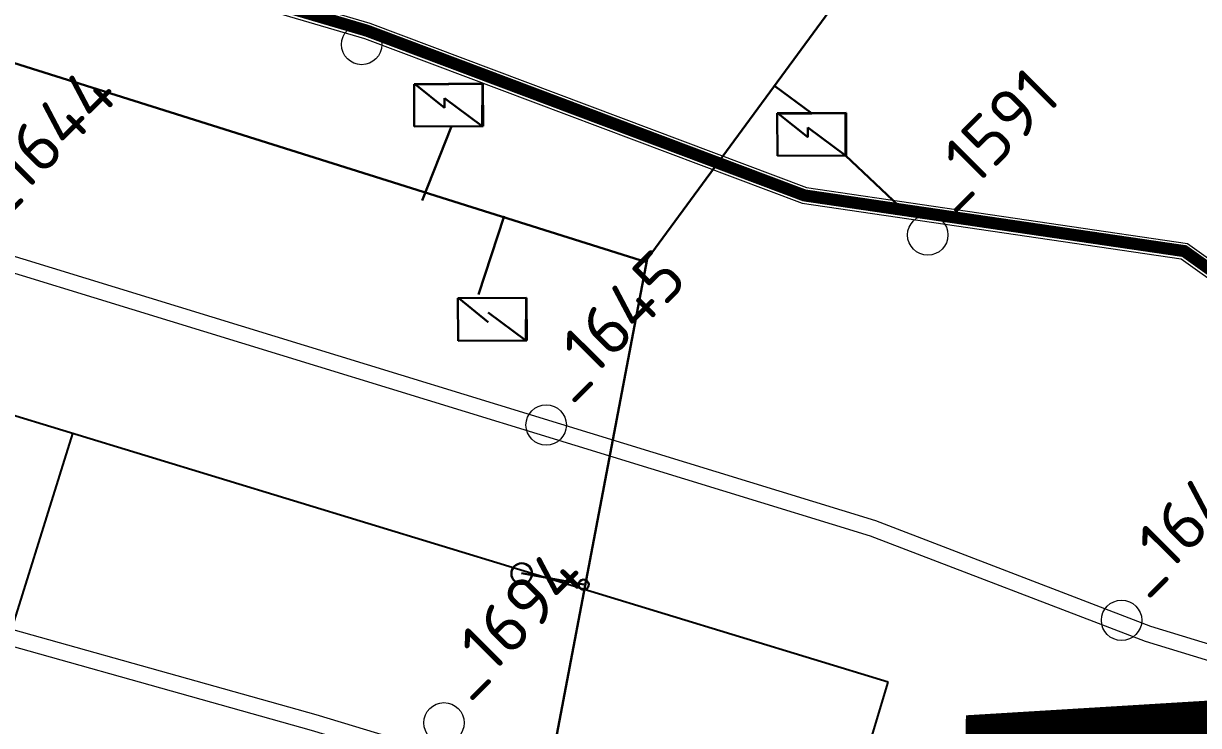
# Model space of a CAD drawing. Header units: millimetres. Extents: x 519 to 9564855, y -810 to 5021775.
# Drawn here: x 9535476.7 to 9535767.7, y 4998457.5 to 4998631.5 of the extents above; entities that cross this region are included whole.
import ezdxf

# ---------------------------------------------------------------- set-up
doc = ezdxf.new("R2010")
doc.units = ezdxf.units.MM
doc.header["$LTSCALE"] = 2
doc.header["$MEASUREMENT"] = 0
for name, color, linetype in [('OLD WELLS(dr.bfr2000)', 24, 'Continuous'), ('ROAD_GROUND', 9, 'Continuous'), ('Сущ. Нефтепровод', 3, 'НЕФТЬ')]:
    doc.layers.add(name, color=color, linetype=linetype)
for name, color, linetype, lineweight in [('Электро', 1, 'Continuous', 30), ('Электроснаб', 1, 'Continuous', 18), ('Электроснабжене', 1, 'Continuous', 18)]:
    doc.layers.add(name, color=color, linetype=linetype, lineweight=lineweight)
doc.styles.add('Elect', font='isocpeur.ttf')
doc.linetypes.add('НЕФТЬ', pattern='A,20,-1.5,[1,MG,S=1,R=0,X=0,Y=-1.3],-3.5', length=25)

msp = doc.modelspace()

# ---------------------------------------------------------------- linework, layer by layer
at = {"color": 4, "linetype": 'ByBlock', "lineweight": 0, "ltscale": 25, "const_width": 4.999999999999997}
msp.add_lwpolyline([(9535712.491455924, 4998459.130725076), (9535712.49145593, 4998419.130725078), (9535772.491455927, 4998419.130725089), (9535772.491455926, 4998457.28032523), (9535710.025775248, 4998457.550903566)], dxfattribs=at)
at = {"layer": 'OLD WELLS(dr.bfr2000)', "lineweight": 0}
for centre in [(9535560.399999188, 4998626.300002652), (9535700.599999197, 4998579.100002673), (9535606.099999204, 4998532.00000266), (9535748.599999208, 4998483.600002684), (9535580.799999213, 4998458.200002656)]:
    msp.add_circle(centre, 4.999999999999998, dxfattribs=at)
at = {"layer": 'ROAD_GROUND', "lineweight": 0, "const_width": 2.999999999999993, "flags": 128}
msp.add_lwpolyline([(9534918.278355172, 4998859.714919973), (9535080.78850419, 4998768.288016004), (9535131.592128187, 4998747.635313019), (9535268.792494187, 4998726.487021038), (9535341.004374187, 4998692.128156042), (9535475.584022205, 4998655.10445207), (9535561.765260205, 4998629.706808081), (9535670.043818217, 4998588.899640104), (9535764.132446224, 4998575.097303115), (9535830.829862224, 4998527.486580127), (9535922.04544123, 4998518.804950137), (9536085.556151222, 4998467.21421017)], dxfattribs=at)
at = {"layer": 'ROAD_GROUND', "lineweight": 0, "flags": 128}
for points in [[(9534919.258999167, 4998861.458002979), (9535081.658887193, 4998770.093131002), (9535132.128318187, 4998749.57628401), (9535269.386999188, 4998728.419003039), (9535341.704664197, 4998694.009805047), (9535476.131999198, 4998657.028003067), (9535562.401466206, 4998631.604358086), (9535670.547403213, 4998590.847172097), (9535764.900999213, 4998577.005965112), (9535831.554404227, 4998529.426658127), (9535922.445512224, 4998520.77591114), (9536086.157945234, 4998469.121523161)], [(9534917.297711173, 4998857.971837979), (9535079.918121183, 4998766.482902007), (9535131.055938184, 4998745.694342018), (9535268.197989196, 4998724.555039035), (9535340.3040852, 4998690.246507044), (9535475.036044192, 4998653.180901069), (9535561.129054196, 4998627.809258087), (9535669.540234208, 4998586.952109098), (9535763.363893207, 4998573.188641115), (9535830.105320217, 4998525.546501123), (9535921.64536922, 4998516.833990144), (9536084.954358233, 4998465.306896165)]]:
    msp.add_lwpolyline(points, dxfattribs=at)
at = {"layer": 'ROAD_GROUND', "lineweight": 0}
for points in [[(9536397.939292263, 4998325.541471216), (9536388.222941253, 4998319.95339421), (9536332.487673257, 4998323.571756205), (9536310.086555252, 4998320.905513193), (9536207.145993253, 4998340.315841183), (9536131.194322247, 4998359.778225172), (9536069.77410824, 4998382.828915165), (9535968.390811246, 4998417.103960145), (9535755.842630226, 4998482.093213113), (9535687.717344226, 4998508.231535105), (9535468.18704122, 4998575.621587064), (9535343.226160202, 4998622.188465043), (9535243.125806203, 4998647.94047603), (9535190.620334208, 4998670.711347024), (9535137.508091195, 4998686.735052014), (9535093.272988193, 4998692.629243008), (9535075.681328204, 4998702.146133002), (9534999.367066186, 4998709.035158999)], [(9536399.933492256, 4998322.074027218), (9536389.169644265, 4998315.88351321), (9536332.59538425, 4998319.556343202), (9536309.949179253, 4998316.860929203), (9536206.278051248, 4998336.409012182), (9536129.991622247, 4998355.957176171), (9536068.43047724, 4998379.06075616), (9535967.16521624, 4998413.295897145), (9535754.539816227, 4998478.308760113), (9535686.412460228, 4998504.447877105), (9535466.90062322, 4998571.832260065), (9535342.026176203, 4998618.366928048), (9535241.823700212, 4998644.145212034), (9535189.242256213, 4998666.949031023), (9535136.660811204, 4998682.812596018), (9535092.016137192, 4998688.761362013), (9535074.501965197, 4998698.236331005), (9534999.007441197, 4998705.051357993)], [(9535185.21812421, 4998596.464807016), (9535190.66190822, 4998574.865913026), (9535210.81220322, 4998555.749383026), (9535247.078504223, 4998536.83823103), (9535443.219223227, 4998485.779981064), (9535547.94103224, 4998456.407379078), (9535752.858785233, 4998394.35911211), (9535881.707772244, 4998366.34980013), (9535969.170145247, 4998341.955721153), (9536070.527482247, 4998297.231922165), (9536154.265565254, 4998266.493707177), (9536215.468216265, 4998258.480060185), (9536290.087511268, 4998235.233329196)], [(9535189.096825203, 4998597.442395022), (9535194.256946204, 4998576.968968022), (9535213.158618215, 4998559.037003029), (9535248.525472216, 4998540.594871033), (9535444.263274224, 4998489.641505062), (9535549.060875237, 4998460.247645082), (9535753.864837244, 4998398.233834111), (9535882.670731245, 4998370.233889136), (9535970.521800257, 4998345.731399147), (9536072.025581272, 4998300.942982161), (9536155.226153273, 4998270.402074174), (9536216.329086257, 4998262.401484184), (9536291.277263267, 4998239.052293199)]]:
    msp.add_lwpolyline(points, dxfattribs=at)
at = {"layer": 'Сущ. Нефтепровод', "linetype": 'ByBlock', "lineweight": 25}
for p, q in [((9535690.755931614, 4998468.28461383), (9534883.060716687, 4998714.662552576)), ((9535488.765541513, 4998529.934998993), (9535447.475478673, 4998397.406532331)), ((9535645.869250275, 4998317.310671653), (9535690.755931616, 4998468.284613829))]:
    msp.add_line(p, q, dxfattribs=at)
at = {"layer": 'Электро'}
for p, q in [((9535631.112494823, 4998573.096789589, -5.64627127961e-05), (9535761.11157992, 4998750.449628673, -5.64627127961e-05)), ((9535630.971490813, 4998572.354637587, 1.02268864e-07), (9535448.070875315, 4998629.979186561, 1.02268864e-07)), ((9535573.381861467, 4998616.509172149, 1.314150729e-07), (9535590.430292465, 4998616.613509165, 1.314150729e-07)), ((9535573.446563464, 4998605.936822154, 1.314150729e-07), (9535573.381861467, 4998616.509172149, 1.314150729e-07)), ((9535590.333039472, 4998616.515059168, 1.314150729e-07), (9535573.737440443, 4998616.413494159, 1.314150729e-07)), ((9535573.737440443, 4998616.413494159, 1.314150729e-07), (9535580.949219463, 4998610.586262157, 1.314150729e-07)), ((9535590.259348484, 4998606.072598163, 1.314150729e-07), (9535590.333039472, 4998616.515059168, 1.314150729e-07)), ((9535590.430292465, 4998616.613509165, 1.314150729e-07), (9535590.49499445, 4998606.041157158, 1.314150729e-07)), ((9535671.841937775, 4998609.29623798), (9535662.651639782, 4998616.045138635, -5.646271279499999e-05)), ((9535580.949219463, 4998610.586262157, 1.314150729e-07), (9535580.934682453, 4998612.961493161, 1.314150729e-07)), ((9535580.934682453, 4998612.961493161, 1.314150729e-07), (9535590.259348484, 4998606.072598163, 1.314150729e-07)), ((9535663.317722274, 4998609.244069496), (9535680.36615327, 4998609.348406499)), ((9535663.382424269, 4998598.671719485), (9535663.317722274, 4998609.244069496)), ((9535680.268900292, 4998609.249956493), (9535663.67330129, 4998609.148391489)), ((9535663.67330129, 4998609.148391489), (9535670.885080269, 4998603.321159495)), ((9535680.19520928, 4998598.807495491), (9535680.268900292, 4998609.249956493)), ((9535680.36615327, 4998609.348406499), (9535680.43085528, 4998598.776054496)), ((9535590.49499445, 4998606.041157158, 1.314150729e-07), (9535573.446563464, 4998605.936822154, 1.314150729e-07)), ((9535582.559692822, 4998605.800832141, 1.022862017e-07), (9535575.371082807, 4998587.667464289, 7.29052147e-08)), ((9535670.885080269, 4998603.321159495), (9535670.870543266, 4998605.696390484)), ((9535670.870543266, 4998605.696390484), (9535680.19520928, 4998598.807495491)), ((9535680.43085528, 4998598.776054496), (9535663.382424269, 4998598.671719485)), ((9535680.19520928, 4998598.807495491), (9535694.89972038, 4998584.919134224)), ((9535591.338957822, 4998363.754341595, -5.64627127961e-05), (9535631.112494823, 4998573.096789589, -5.64627127961e-05)), ((9535584.204541618, 4998563.405955045, 1.314150729e-07), (9535601.252972616, 4998563.510292061, 1.314150729e-07)), ((9535584.269243615, 4998552.833605049, 1.314150729e-07), (9535584.204541618, 4998563.405955045, 1.314150729e-07)), ((9535601.082028635, 4998552.969381059, 1.314150729e-07), (9535601.155719623, 4998563.411842063, 1.314150729e-07)), ((9535601.252972616, 4998563.510292061, 1.314150729e-07), (9535601.317674601, 4998552.937940054, 1.314150729e-07)), ((9535584.560120596, 4998563.310277054, 1.314150729e-07), (9535591.771899613, 4998557.483045053, 1.314150729e-07)), ((9535591.757362604, 4998559.858276056, 1.314150729e-07), (9535601.082028635, 4998552.969381059, 1.314150729e-07)), ((9535601.317674601, 4998552.937940054, 1.314150729e-07), (9535584.269243615, 4998552.833605049, 1.314150729e-07)), ((9535600.014991187, 4998495.275541425), (9535615.395135893, 4998492.439125016, -5.64627127915e-05))]:
    msp.add_line(p, q, dxfattribs=at)
at = {"layer": 'Электро', "ltscale": 50}
msp.add_line((9535595.699129697, 4998583.794279018), (9535589.37127841, 4998564.319155288), dxfattribs=at)
msp.add_circle((9535600.052269433, 4998495.16531444), 2.562033128462277, dxfattribs=at)
at = {"layer": 'Электро'}
for start, end in [(342.0000000514444, 162.0000000006951), (162.0000000006951, 342.0000000514444)]:
    msp.add_arc((9535615.395135881, 4998492.43912502, -5.64627127844e-05), 1.249999999999998, start, end, dxfattribs=at)
at = {"layer": 'Электроснаб', "color": 1, "linetype": 'ByBlock', "lineweight": 0}
msp.add_line((9535631.112494823, 4998573.096789589, -5.64627127961e-05), (9535761.11157992, 4998750.449628673, -5.64627127961e-05), dxfattribs=at)
at = {"layer": 'Электроснаб', "color": 1, "lineweight": 0}
for p, q in [((9535630.971490813, 4998572.354637587, 1.02268864e-07), (9535448.070875315, 4998629.979186561, 1.02268864e-07)), ((9535573.381861467, 4998616.509172149, 1.314150729e-07), (9535590.430292465, 4998616.613509165, 1.314150729e-07)), ((9535573.446563464, 4998605.936822154, 1.314150729e-07), (9535573.381861467, 4998616.509172149, 1.314150729e-07)), ((9535590.333039472, 4998616.515059168, 1.314150729e-07), (9535573.737440443, 4998616.413494159, 1.314150729e-07)), ((9535573.737440443, 4998616.413494159, 1.314150729e-07), (9535580.949219463, 4998610.586262157, 1.314150729e-07)), ((9535590.259348484, 4998606.072598163, 1.314150729e-07), (9535590.333039472, 4998616.515059168, 1.314150729e-07)), ((9535590.430292465, 4998616.613509165, 1.314150729e-07), (9535590.49499445, 4998606.041157158, 1.314150729e-07)), ((9535671.841937775, 4998609.29623798), (9535662.651639782, 4998616.045138635, -5.646271279499999e-05)), ((9535580.949219463, 4998610.586262157, 1.314150729e-07), (9535580.934682453, 4998612.961493161, 1.314150729e-07)), ((9535580.934682453, 4998612.961493161, 1.314150729e-07), (9535590.259348484, 4998606.072598163, 1.314150729e-07)), ((9535663.317722274, 4998609.244069496), (9535680.36615327, 4998609.348406499)), ((9535663.382424269, 4998598.671719485), (9535663.317722274, 4998609.244069496)), ((9535680.268900292, 4998609.249956493), (9535663.67330129, 4998609.148391489)), ((9535663.67330129, 4998609.148391489), (9535670.885080269, 4998603.321159495)), ((9535680.19520928, 4998598.807495491), (9535680.268900292, 4998609.249956493)), ((9535680.36615327, 4998609.348406499), (9535680.43085528, 4998598.776054496)), ((9535590.49499445, 4998606.041157158, 1.314150729e-07), (9535573.446563464, 4998605.936822154, 1.314150729e-07)), ((9535582.559692822, 4998605.800832141, 1.022862017e-07), (9535575.371082807, 4998587.667464289, 7.29052147e-08)), ((9535670.885080269, 4998603.321159495), (9535670.870543266, 4998605.696390484)), ((9535670.870543266, 4998605.696390484), (9535680.19520928, 4998598.807495491)), ((9535680.43085528, 4998598.776054496), (9535663.382424269, 4998598.671719485)), ((9535680.19520928, 4998598.807495491), (9535694.89972038, 4998584.919134224)), ((9535591.338957822, 4998363.754341595, -5.64627127961e-05), (9535631.112494823, 4998573.096789589, -5.64627127961e-05)), ((9535584.204541618, 4998563.405955045, 1.314150729e-07), (9535601.252972616, 4998563.510292061, 1.314150729e-07)), ((9535584.269243615, 4998552.833605049, 1.314150729e-07), (9535584.204541618, 4998563.405955045, 1.314150729e-07)), ((9535601.082028635, 4998552.969381059, 1.314150729e-07), (9535601.155719623, 4998563.411842063, 1.314150729e-07)), ((9535601.252972616, 4998563.510292061, 1.314150729e-07), (9535601.317674601, 4998552.937940054, 1.314150729e-07)), ((9535584.560120596, 4998563.310277054, 1.314150729e-07), (9535591.771899613, 4998557.483045053, 1.314150729e-07)), ((9535591.757362604, 4998559.858276056, 1.314150729e-07), (9535601.082028635, 4998552.969381059, 1.314150729e-07)), ((9535601.317674601, 4998552.937940054, 1.314150729e-07), (9535584.269243615, 4998552.833605049, 1.314150729e-07)), ((9535600.014991187, 4998495.275541425), (9535615.395135893, 4998492.439125016, -5.64627127915e-05))]:
    msp.add_line(p, q, dxfattribs=at)
at = {"layer": 'Электроснаб', "color": 1, "linetype": 'ByBlock', "lineweight": 0, "ltscale": 50}
msp.add_line((9535595.699129697, 4998583.794279018), (9535589.37127841, 4998564.319155288), dxfattribs=at)
msp.add_circle((9535600.052269433, 4998495.16531444), 2.562033128462277, dxfattribs=at)
at = {"layer": 'Электроснаб', "color": 1, "lineweight": 0}
for start, end in [(342.0000000514444, 162.0000000006951), (162.0000000006951, 342.0000000514444)]:
    msp.add_arc((9535615.395135881, 4998492.43912502, -5.64627127844e-05), 1.249999999999998, start, end, dxfattribs=at)
at = {"layer": 'Электроснабжене', "color": 1, "linetype": 'ByBlock', "lineweight": 0}
msp.add_line((9535631.112494823, 4998573.096789589, -5.64627127961e-05), (9535761.11157992, 4998750.449628673, -5.64627127961e-05), dxfattribs=at)
at = {"layer": 'Электроснабжене', "color": 1, "lineweight": 0}
for p, q in [((9535630.971490813, 4998572.354637587, 1.02268864e-07), (9535448.070875315, 4998629.979186561, 1.02268864e-07)), ((9535573.381861467, 4998616.509172149, 1.314150729e-07), (9535590.430292465, 4998616.613509165, 1.314150729e-07)), ((9535573.446563464, 4998605.936822154, 1.314150729e-07), (9535573.381861467, 4998616.509172149, 1.314150729e-07)), ((9535590.333039472, 4998616.515059168, 1.314150729e-07), (9535573.737440443, 4998616.413494159, 1.314150729e-07)), ((9535573.737440443, 4998616.413494159, 1.314150729e-07), (9535580.949219463, 4998610.586262157, 1.314150729e-07)), ((9535590.259348484, 4998606.072598163, 1.314150729e-07), (9535590.333039472, 4998616.515059168, 1.314150729e-07)), ((9535590.430292465, 4998616.613509165, 1.314150729e-07), (9535590.49499445, 4998606.041157158, 1.314150729e-07)), ((9535671.841937775, 4998609.29623798), (9535662.651639782, 4998616.045138635, -5.646271279499999e-05)), ((9535580.949219463, 4998610.586262157, 1.314150729e-07), (9535580.934682453, 4998612.961493161, 1.314150729e-07)), ((9535580.934682453, 4998612.961493161, 1.314150729e-07), (9535590.259348484, 4998606.072598163, 1.314150729e-07)), ((9535663.317722274, 4998609.244069496), (9535680.36615327, 4998609.348406499)), ((9535663.382424269, 4998598.671719485), (9535663.317722274, 4998609.244069496)), ((9535680.268900292, 4998609.249956493), (9535663.67330129, 4998609.148391489)), ((9535663.67330129, 4998609.148391489), (9535670.885080269, 4998603.321159495)), ((9535680.19520928, 4998598.807495491), (9535680.268900292, 4998609.249956493)), ((9535680.36615327, 4998609.348406499), (9535680.43085528, 4998598.776054496)), ((9535590.49499445, 4998606.041157158, 1.314150729e-07), (9535573.446563464, 4998605.936822154, 1.314150729e-07)), ((9535582.559692822, 4998605.800832141, 1.022862017e-07), (9535575.371082807, 4998587.667464289, 7.29052147e-08)), ((9535670.885080269, 4998603.321159495), (9535670.870543266, 4998605.696390484)), ((9535670.870543266, 4998605.696390484), (9535680.19520928, 4998598.807495491)), ((9535680.43085528, 4998598.776054496), (9535663.382424269, 4998598.671719485)), ((9535680.19520928, 4998598.807495491), (9535694.89972038, 4998584.919134224)), ((9535591.338957822, 4998363.754341595, -5.64627127961e-05), (9535631.112494823, 4998573.096789589, -5.64627127961e-05)), ((9535584.204541618, 4998563.405955045, 1.314150729e-07), (9535601.252972616, 4998563.510292061, 1.314150729e-07)), ((9535584.269243615, 4998552.833605049, 1.314150729e-07), (9535584.204541618, 4998563.405955045, 1.314150729e-07)), ((9535601.082028635, 4998552.969381059, 1.314150729e-07), (9535601.155719623, 4998563.411842063, 1.314150729e-07)), ((9535601.252972616, 4998563.510292061, 1.314150729e-07), (9535601.317674601, 4998552.937940054, 1.314150729e-07)), ((9535584.560120596, 4998563.310277054, 1.314150729e-07), (9535591.771899613, 4998557.483045053, 1.314150729e-07)), ((9535591.757362604, 4998559.858276056, 1.314150729e-07), (9535601.082028635, 4998552.969381059, 1.314150729e-07)), ((9535601.317674601, 4998552.937940054, 1.314150729e-07), (9535584.269243615, 4998552.833605049, 1.314150729e-07)), ((9535600.014991187, 4998495.275541425), (9535615.395135893, 4998492.439125016, -5.64627127915e-05))]:
    msp.add_line(p, q, dxfattribs=at)
at = {"layer": 'Электроснабжене', "color": 1, "linetype": 'ByBlock', "lineweight": 0, "ltscale": 50}
msp.add_line((9535595.699129697, 4998583.794279018), (9535589.37127841, 4998564.319155288), dxfattribs=at)
msp.add_circle((9535600.052269433, 4998495.16531444), 2.562033128462277, dxfattribs=at)
at = {"layer": 'Электроснабжене', "color": 1, "lineweight": 0}
for start, end in [(342.0000000514444, 162.0000000006951), (162.0000000006951, 342.0000000514444)]:
    msp.add_arc((9535615.395135881, 4998492.43912502, -5.64627127844e-05), 1.249999999999998, start, end, dxfattribs=at)

# ---------------------------------------------------------------- texts
at = {"layer": 'OLD WELLS(dr.bfr2000)', "lineweight": 0, "style": 'Elect'}
for s, p in [(' _1644', (9535464.999999195, 4998577.400002639)), (' _1591', (9535700.599999197, 4998579.100002673)), (' _1645', (9535606.099999204, 4998532.00000266)), (' _1646', (9535748.599999208, 4998483.600002684)), (' _1694', (9535580.799999213, 4998458.200002656))]:
    msp.add_text(s, height=12.5, rotation=44.99999992453636, dxfattribs=at).set_placement(p)

doc.saveas('drawing.dxf')
